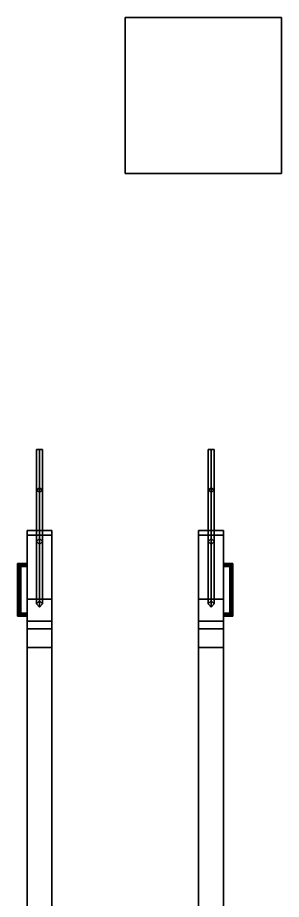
# Model space of a CAD drawing. Header units: millimetres. Extents: x -1.1 to 1.1, y -3.6 to 7.7.
# Drawn here: x -0.69 to 1, y 2.05 to 7.71 of the extents above; entities that cross this region are included whole.
import ezdxf

# ---------------------------------------------------------------- set-up
doc = ezdxf.new("R2010")
doc.units = ezdxf.units.MM
doc.header["$MEASUREMENT"] = 0
doc.layers.add('trail', color=6, linetype='Continuous')
doc.layers.add('trail2', color=6, linetype='Continuous')

msp = doc.modelspace()

# ---------------------------------------------------------------- linework, layer by layer
for points in [[(1, 7.71, 1), (1, 7.71), (0, 7.71), (0, 7.71, 1)], [(1, 7.71), (1, 6.71), (0, 6.71), (0, 7.71)], [(0, 7.71), (0, 6.71), (0, 6.71, 1), (0, 7.71, 1)], [(0, 7.71, 1), (0, 6.71, 1), (1, 6.71, 1), (1, 7.71, 1)], [(1, 6.71, 1), (1, 6.71), (1, 7.71), (1, 7.71, 1)], [(0, 6.71, 1), (0, 6.71), (1, 6.71), (1, 6.71, 1)]]:
    msp.add_3dface(points)
at = {"layer": 'trail'}
for points in [[(-0.55, 4.94, 0.57), (-0.57, 4.94, 0.55), (-0.57, 4.68, 0.52), (-0.55, 4.6659, 0.5341)], [(-0.57, 4.94, 0.55), (-0.55, 4.94, 0.53), (-0.55, 4.6941, 0.5059), (-0.57, 4.68, 0.52)], [(-0.53, 4.94, 0.55), (-0.55, 4.94, 0.53), (-0.57, 4.94, 0.55), (-0.55, 4.94, 0.57)], [(-0.53, 4.94, 0.55), (-0.55, 4.94, 0.57), (-0.55, 4.6659, 0.5341), (-0.53, 4.68, 0.52)], [(-0.55, 4.94, 0.53), (-0.53, 4.94, 0.55), (-0.53, 4.68, 0.52), (-0.55, 4.6941, 0.5059)], [(-0.57, 4.68, 0.52), (-0.55, 4.6941, 0.5059), (-0.55, 4.37, 0.21), (-0.57, 4.35, 0.23)], [(-0.55, 4.6941, 0.5059), (-0.53, 4.68, 0.52), (-0.53, 4.35, 0.23), (-0.55, 4.37, 0.21)], [(-0.55, 4.6659, 0.5341), (-0.57, 4.68, 0.52), (-0.57, 4.35, 0.23), (-0.55, 4.33, 0.25)], [(-0.53, 4.68, 0.52), (-0.55, 4.6659, 0.5341), (-0.55, 4.33, 0.25), (-0.53, 4.35, 0.23)], [(-0.63, 4.42, 0.16), (-0.63, 4.42, 0.11), (-0.63, 3.98), (-0.63, 4.39, 0.16)], [(-0.63, 3.98), (-0.63, 4.42, 0.11), (-0.47, 4.42, 0.11), (-0.47, 3.98)], [(-0.47, 4.42, 0.16), (-0.47, 4.42, 0.11), (-0.63, 4.42, 0.11), (-0.63, 4.42, 0.16)], [(-0.47, 4.39, 0.16), (-0.47, 4.42, 0.16), (-0.63, 4.42, 0.16), (-0.63, 4.39, 0.16)], [(-0.47, 3.98), (-0.47, 4.42, 0.11), (-0.47, 4.42, 0.16), (-0.47, 4.39, 0.16)], [(-0.63, 4.39, 0.16), (-0.63, 3.98), (-0.63, 3.67, 0.05), (-0.63, 3.67, 0.23)], [(-0.47, 3.67, 0.23), (-0.47, 4.39, 0.16), (-0.63, 4.39, 0.16), (-0.63, 3.67, 0.23)], [(-0.57, 4.35, 0.23), (-0.55, 4.37, 0.21), (-0.55, 3.97, 0.21), (-0.57, 3.95, 0.23)], [(-0.55, 4.37, 0.21), (-0.53, 4.35, 0.23), (-0.53, 3.95, 0.23), (-0.55, 3.97, 0.21)], [(-0.47, 3.67, 0.05), (-0.47, 3.98), (-0.47, 4.39, 0.16), (-0.47, 3.67, 0.23)], [(-0.55, 4.33, 0.25), (-0.57, 4.35, 0.23), (-0.57, 3.95, 0.23), (-0.55, 3.93, 0.25)], [(-0.53, 4.35, 0.23), (-0.55, 4.33, 0.25), (-0.55, 3.93, 0.25), (-0.53, 3.95, 0.23)], [(-0.63, 4.2009, 0.16), (-0.63, 4.21, 0.1491), (-0.69, 4.21, 0.1491), (-0.68, 4.2009, 0.16)], [(-0.63, 4.21, 0.1491), (-0.63, 4.1991, 0.14), (-0.68, 4.1991, 0.14), (-0.69, 4.21, 0.1491)], [(-0.68, 4.2009, 0.16), (-0.69, 4.21, 0.1491), (-0.69, 3.8713, 0.1788), (-0.68, 3.8821, 0.1879)], [(-0.69, 4.21, 0.1491), (-0.68, 4.1991, 0.14), (-0.68, 3.8803, 0.1679), (-0.69, 3.8713, 0.1788)], [(-0.63, 4.19, 0.1509), (-0.63, 4.2009, 0.16), (-0.68, 4.2009, 0.16), (-0.67, 4.19, 0.1509)], [(-0.67, 4.19, 0.1509), (-0.68, 4.2009, 0.16), (-0.68, 3.8821, 0.1879), (-0.67, 3.8912, 0.177)], [(-0.63, 4.1991, 0.14), (-0.63, 4.19, 0.1509), (-0.67, 4.19, 0.1509), (-0.68, 4.1991, 0.14)], [(-0.68, 4.1991, 0.14), (-0.67, 4.19, 0.1509), (-0.67, 3.8912, 0.177), (-0.68, 3.8803, 0.1679)], [(-0.47, 3.98), (-0.47, 3.84, -0.18), (-0.63, 3.84, -0.18), (-0.63, 3.98)], [(-0.63, 3.98), (-0.63, 3.84, -0.18), (-0.63, 3.79, -0.18), (-0.63, 3.67, 0.05)], [(-0.55, 3.97, 0.2), (-0.57, 3.95, 0.2), (-0.57, 3.95, 0.23), (-0.55, 3.97, 0.21)], [(-0.53, 3.95, 0.2), (-0.55, 3.97, 0.2), (-0.55, 3.97, 0.21), (-0.53, 3.95, 0.23)], [(-0.47, 3.79, -0.18), (-0.47, 3.84, -0.18), (-0.47, 3.98), (-0.47, 3.67, 0.05)], [(-0.57, 3.95, 0.2), (-0.55, 3.93, 0.2), (-0.55, 3.93, 0.25), (-0.57, 3.95, 0.23)], [(-0.55, 3.93, 0.2), (-0.53, 3.95, 0.2), (-0.53, 3.95, 0.23), (-0.55, 3.93, 0.25)], [(-0.63, 3.8713, 0.1788), (-0.63, 3.8821, 0.1879), (-0.68, 3.8821, 0.1879), (-0.69, 3.8713, 0.1788)], [(-0.63, 3.8803, 0.1679), (-0.63, 3.8713, 0.1788), (-0.69, 3.8713, 0.1788), (-0.68, 3.8803, 0.1679)], [(-0.63, 3.8821, 0.1879), (-0.63, 3.8912, 0.177), (-0.67, 3.8912, 0.177), (-0.68, 3.8821, 0.1879)], [(-0.63, 3.8912, 0.177), (-0.63, 3.8803, 0.1679), (-0.68, 3.8803, 0.1679), (-0.67, 3.8912, 0.177)], [(-0.63, 3.79, -0.18), (-0.63, 3.84, -0.18), (-0.47, 3.84, -0.18), (-0.47, 3.79, -0.18)], [(-0.63, 3.67, 0.05), (-0.63, 3.79, -0.18), (-0.47, 3.79, -0.18), (-0.47, 3.67, 0.05)], [(-0.63, 3.67, 0.05), (-0.63, 0.44, 0.67), (-0.63, 0.44, 0.97), (-0.63, 3.67, 0.23)], [(-0.47, 3.67, 0.05), (-0.47, 0.44, 0.67), (-0.63, 0.44, 0.67), (-0.63, 3.67, 0.05)], [(-0.63, 3.67, 0.23), (-0.63, 0.44, 0.97), (-0.47, 0.44, 0.97), (-0.47, 3.67, 0.23)], [(-0.47, 0.44, 0.97), (-0.47, 0.44, 0.67), (-0.47, 3.67, 0.05), (-0.47, 3.67, 0.23)]]:
    msp.add_3dface(points, dxfattribs=at)
at = {"layer": 'trail2'}
for points in [[(0.53, 4.94, 0.55), (0.55, 4.94, 0.57), (0.55, 4.6659, 0.5341), (0.53, 4.68, 0.52)], [(0.55, 4.94, 0.53), (0.53, 4.94, 0.55), (0.53, 4.68, 0.52), (0.55, 4.6941, 0.5059)], [(0.53, 4.94, 0.55), (0.55, 4.94, 0.53), (0.57, 4.94, 0.55), (0.55, 4.94, 0.57)], [(0.55, 4.94, 0.57), (0.57, 4.94, 0.55), (0.57, 4.68, 0.52), (0.55, 4.6659, 0.5341)], [(0.57, 4.94, 0.55), (0.55, 4.94, 0.53), (0.55, 4.6941, 0.5059), (0.57, 4.68, 0.52)], [(0.55, 4.6941, 0.5059), (0.53, 4.68, 0.52), (0.53, 4.35, 0.23), (0.55, 4.37, 0.21)], [(0.57, 4.68, 0.52), (0.55, 4.6941, 0.5059), (0.55, 4.37, 0.21), (0.57, 4.35, 0.23)], [(0.53, 4.68, 0.52), (0.55, 4.6659, 0.5341), (0.55, 4.33, 0.25), (0.53, 4.35, 0.23)], [(0.55, 4.6659, 0.5341), (0.57, 4.68, 0.52), (0.57, 4.35, 0.23), (0.55, 4.33, 0.25)], [(0.47, 3.98), (0.47, 4.42, 0.11), (0.47, 4.42, 0.16), (0.47, 4.39, 0.16)], [(0.63, 3.98), (0.63, 4.42, 0.11), (0.47, 4.42, 0.11), (0.47, 3.98)], [(0.47, 4.42, 0.16), (0.47, 4.42, 0.11), (0.63, 4.42, 0.11), (0.63, 4.42, 0.16)], [(0.47, 4.39, 0.16), (0.47, 4.42, 0.16), (0.63, 4.42, 0.16), (0.63, 4.39, 0.16)], [(0.63, 4.42, 0.16), (0.63, 4.42, 0.11), (0.63, 3.98), (0.63, 4.39, 0.16)], [(0.47, 3.67, 0.05), (0.47, 3.98), (0.47, 4.39, 0.16), (0.47, 3.67, 0.23)], [(0.47, 3.67, 0.23), (0.47, 4.39, 0.16), (0.63, 4.39, 0.16), (0.63, 3.67, 0.23)], [(0.55, 4.37, 0.21), (0.53, 4.35, 0.23), (0.53, 3.95, 0.23), (0.55, 3.97, 0.21)], [(0.57, 4.35, 0.23), (0.55, 4.37, 0.21), (0.55, 3.97, 0.21), (0.57, 3.95, 0.23)], [(0.63, 4.39, 0.16), (0.63, 3.98), (0.63, 3.67, 0.05), (0.63, 3.67, 0.23)], [(0.53, 4.35, 0.23), (0.55, 4.33, 0.25), (0.55, 3.93, 0.25), (0.53, 3.95, 0.23)], [(0.55, 4.33, 0.25), (0.57, 4.35, 0.23), (0.57, 3.95, 0.23), (0.55, 3.93, 0.25)], [(0.63, 4.2009, 0.16), (0.63, 4.21, 0.1491), (0.69, 4.21, 0.1491), (0.68, 4.2009, 0.16)], [(0.63, 4.21, 0.1491), (0.63, 4.1991, 0.14), (0.68, 4.1991, 0.14), (0.69, 4.21, 0.1491)], [(0.63, 4.19, 0.1509), (0.63, 4.2009, 0.16), (0.68, 4.2009, 0.16), (0.67, 4.19, 0.1509)], [(0.63, 4.1991, 0.14), (0.63, 4.19, 0.1509), (0.67, 4.19, 0.1509), (0.68, 4.1991, 0.14)], [(0.67, 4.19, 0.1509), (0.68, 4.2009, 0.16), (0.68, 3.8821, 0.1879), (0.67, 3.8912, 0.177)], [(0.68, 4.1991, 0.14), (0.67, 4.19, 0.1509), (0.67, 3.8912, 0.177), (0.68, 3.8803, 0.1679)], [(0.68, 4.2009, 0.16), (0.69, 4.21, 0.1491), (0.69, 3.8713, 0.1788), (0.68, 3.8821, 0.1879)], [(0.69, 4.21, 0.1491), (0.68, 4.1991, 0.14), (0.68, 3.8803, 0.1679), (0.69, 3.8713, 0.1788)], [(0.47, 3.98), (0.47, 3.84, -0.18), (0.63, 3.84, -0.18), (0.63, 3.98)], [(0.47, 3.79, -0.18), (0.47, 3.84, -0.18), (0.47, 3.98), (0.47, 3.67, 0.05)], [(0.53, 3.95, 0.2), (0.55, 3.97, 0.2), (0.55, 3.97, 0.21), (0.53, 3.95, 0.23)], [(0.55, 3.97, 0.2), (0.57, 3.95, 0.2), (0.57, 3.95, 0.23), (0.55, 3.97, 0.21)], [(0.63, 3.98), (0.63, 3.84, -0.18), (0.63, 3.79, -0.18), (0.63, 3.67, 0.05)], [(0.55, 3.93, 0.2), (0.53, 3.95, 0.2), (0.53, 3.95, 0.23), (0.55, 3.93, 0.25)], [(0.57, 3.95, 0.2), (0.55, 3.93, 0.2), (0.55, 3.93, 0.25), (0.57, 3.95, 0.23)], [(0.63, 3.8821, 0.1879), (0.63, 3.8912, 0.177), (0.67, 3.8912, 0.177), (0.68, 3.8821, 0.1879)], [(0.63, 3.8912, 0.177), (0.63, 3.8803, 0.1679), (0.68, 3.8803, 0.1679), (0.67, 3.8912, 0.177)], [(0.63, 3.8713, 0.1788), (0.63, 3.8821, 0.1879), (0.68, 3.8821, 0.1879), (0.69, 3.8713, 0.1788)], [(0.63, 3.8803, 0.1679), (0.63, 3.8713, 0.1788), (0.69, 3.8713, 0.1788), (0.68, 3.8803, 0.1679)], [(0.63, 3.79, -0.18), (0.63, 3.84, -0.18), (0.47, 3.84, -0.18), (0.47, 3.79, -0.18)], [(0.63, 3.67, 0.05), (0.63, 3.79, -0.18), (0.47, 3.79, -0.18), (0.47, 3.67, 0.05)], [(0.47, 0.44, 0.97), (0.47, 0.44, 0.67), (0.47, 3.67, 0.05), (0.47, 3.67, 0.23)], [(0.63, 3.67, 0.23), (0.63, 0.44, 0.97), (0.47, 0.44, 0.97), (0.47, 3.67, 0.23)], [(0.47, 3.67, 0.05), (0.47, 0.44, 0.67), (0.63, 0.44, 0.67), (0.63, 3.67, 0.05)], [(0.63, 3.67, 0.05), (0.63, 0.44, 0.67), (0.63, 0.44, 0.97), (0.63, 3.67, 0.23)]]:
    msp.add_3dface(points, dxfattribs=at)

doc.saveas('drawing.dxf')
